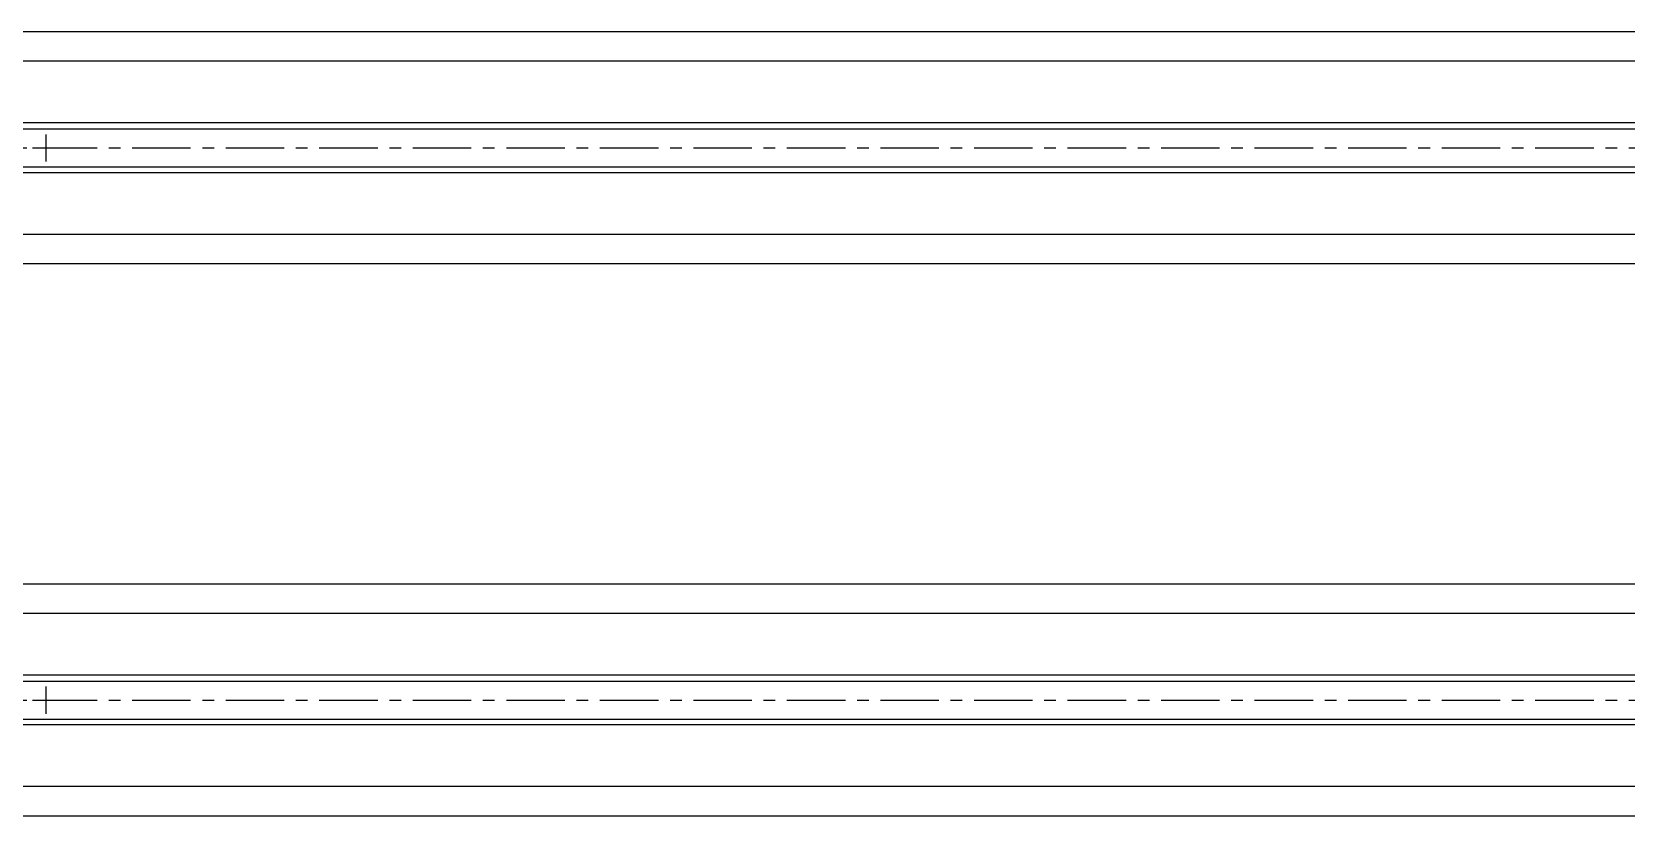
# Model space of a CAD drawing. Extents: x -2 to 4482, y -8 to 1007.
# Drawn here: x 3144.9 to 3577.9, y 754 to 967 of the extents above; entities that cross this region are included whole.
import ezdxf

# ---------------------------------------------------------------- set-up
doc = ezdxf.new("R2010")
doc.units = 0
doc.header["$LTSCALE"] = 0.5
doc.linetypes.add('CENTER', pattern=[50.8, 31.75, -6.35, 6.35, -6.35])
doc.layers.add('MSM_CENTER', color=1, linetype='CENTER')
doc.layers.add('MSM_CONTINUOUS', color=7, linetype='CONTINUOUS')

msp = doc.modelspace()

# ---------------------------------------------------------------- linework, layer by layer
at = {"layer": 'MSM_CENTER'}
for p, q in [((860.78, 935.46), (4010.78, 935.46)), ((3145.1, 935.46), (3152.45, 935.46)), ((3148.78, 931.78), (3148.78, 939.13)), ((3148.78, 781.78), (3148.78, 789.13)), ((860.78, 785.46), (4010.78, 785.46)), ((3145.1, 785.46), (3152.45, 785.46))]:
    msp.add_line(p, q, dxfattribs=at)
at = {"layer": 'MSM_CONTINUOUS'}
for p, q in [((4008.78, 966.96), (862.78, 966.96)), ((3889.28, 958.96), (982.28, 958.96)), ((3896.78, 942.21), (974.78, 942.21)), ((1045.37, 940.61), (3969.28, 940.61)), ((3896.78, 928.71), (974.78, 928.71)), ((1045.37, 930.31), (3969.28, 930.31)), ((3889.28, 911.96), (982.28, 911.96)), ((4008.78, 903.96), (862.78, 903.96)), ((4008.78, 816.96), (862.78, 816.96)), ((3889.28, 808.96), (982.28, 808.96)), ((3896.78, 792.21), (974.78, 792.21)), ((1045.37, 790.61), (3969.28, 790.61)), ((1045.37, 780.31), (3969.28, 780.31)), ((3896.78, 778.71), (974.78, 778.71)), ((3889.28, 761.96), (982.28, 761.96)), ((4008.78, 753.96), (862.78, 753.96))]:
    msp.add_line(p, q, dxfattribs=at)

doc.saveas('drawing.dxf')
